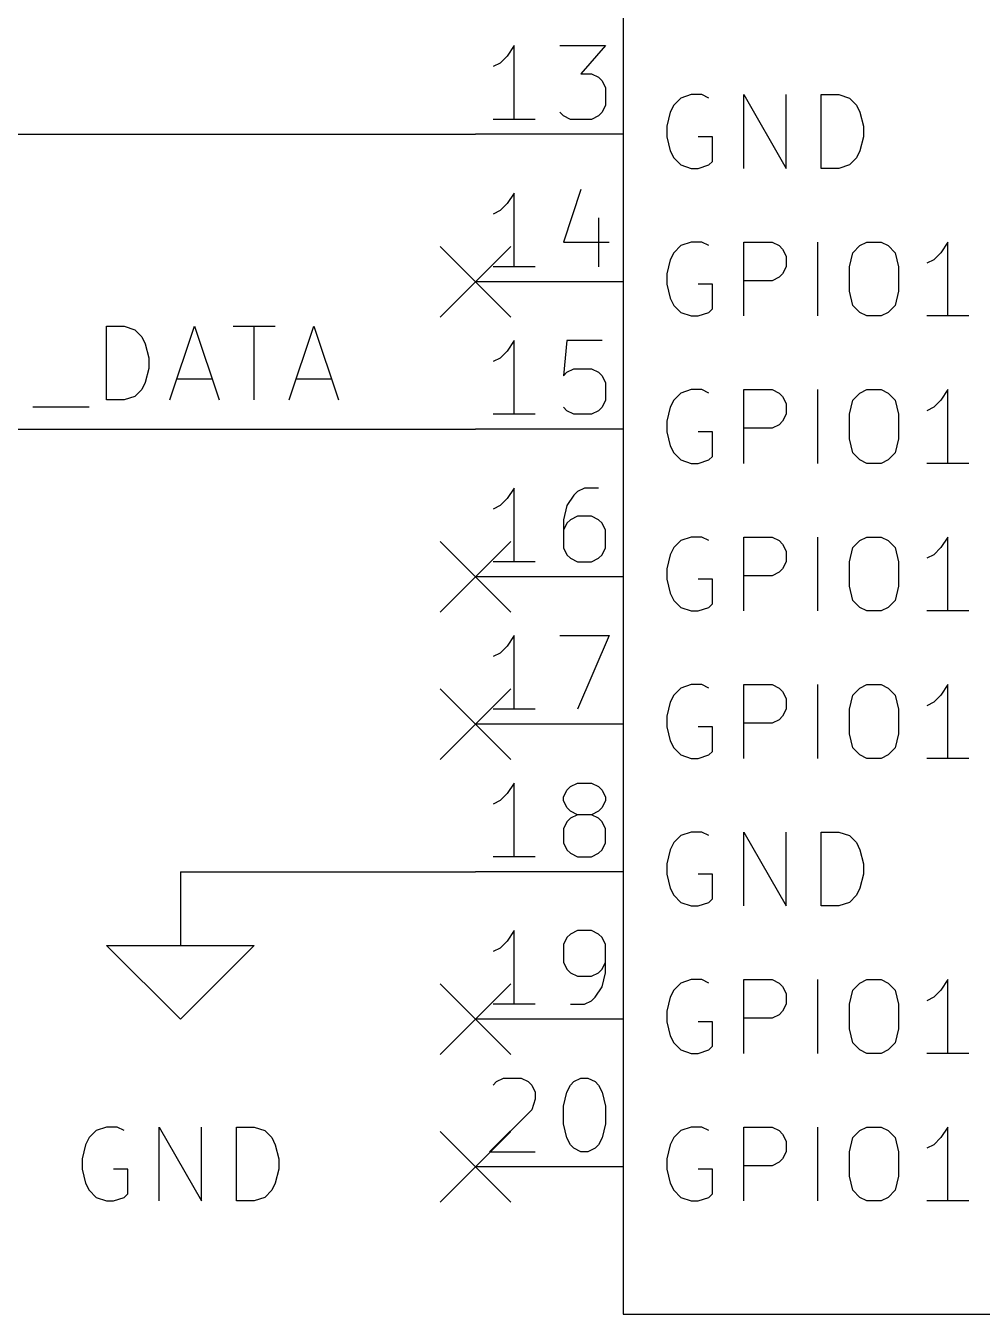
# Model space of a CAD drawing. Extents: x 0.4 to 11.3, y -7.9 to -0.4.
# Drawn here: x 4.595 to 5.243, y -3.55 to -2.676 of the extents above; entities that cross this region are included whole.
import ezdxf

# ---------------------------------------------------------------- set-up
doc = ezdxf.new("R2010")
doc.units = 0
doc.header["$MEASUREMENT"] = 0
for name, color, linetype in [('BLUE2', 5, 'CONTINUOUS'), ('CYAN2', 4, 'CONTINUOUS'), ('GRAY1', 251, 'CONTINUOUS'), ('GREEN3', 91, 'CONTINUOUS'), ('LYELLOW', 51, 'CONTINUOUS'), ('RED2', 1, 'CONTINUOUS'), ('RED3', 11, 'CONTINUOUS')]:
    doc.layers.add(name, color=color, linetype=linetype)

msp = doc.modelspace()

# ---------------------------------------------------------------- linework, layer by layer
at = {"layer": 'BLUE2', "linetype": 'CONTINUOUS'}
for p, q in [((4.876, -2.826), (4.924, -2.874)), ((4.924, -2.826), (4.876, -2.874)), ((4.876, -3.026), (4.924, -3.074)), ((4.924, -3.026), (4.876, -3.074)), ((4.876, -3.126), (4.924, -3.174)), ((4.924, -3.126), (4.876, -3.174)), ((4.876, -3.326), (4.924, -3.374)), ((4.924, -3.326), (4.876, -3.374)), ((4.876, -3.426), (4.924, -3.474)), ((4.924, -3.426), (4.876, -3.474))]:
    msp.add_line(p, q, dxfattribs=at)
at = {"layer": 'CYAN2', "linetype": 'CONTINUOUS'}
for p, q in [((5.04619, -2.72313), (5.03905, -2.72551)), ((5.04619, -2.72313), (5.03905, -2.72551)), ((5.05333, -2.72313), (5.04619, -2.72313)), ((5.05333, -2.72313), (5.04619, -2.72313)), ((5.05809, -2.72551), (5.05333, -2.72313)), ((5.05809, -2.72551), (5.05333, -2.72313)), ((5.0819, -2.77313), (5.0819, -2.72313)), ((5.0819, -2.72313), (5.11047, -2.77313)), ((5.0819, -2.77313), (5.0819, -2.72313)), ((5.0819, -2.72313), (5.11047, -2.77313)), ((5.11047, -2.77313), (5.11047, -2.72313)), ((5.11047, -2.77313), (5.11047, -2.72313)), ((5.13428, -2.77313), (5.13428, -2.72313)), ((5.13428, -2.72313), (5.14619, -2.72313)), ((5.13428, -2.77313), (5.13428, -2.72313)), ((5.13428, -2.72313), (5.14619, -2.72313)), ((5.14619, -2.72313), (5.15333, -2.72551)), ((5.14619, -2.72313), (5.15333, -2.72551)), ((5.03428, -2.73028), (5.0319, -2.73504)), ((5.03428, -2.73028), (5.0319, -2.73504)), ((5.03905, -2.72551), (5.03428, -2.73028)), ((5.03905, -2.72551), (5.03428, -2.73028)), ((5.15333, -2.72551), (5.15809, -2.73028)), ((5.15333, -2.72551), (5.15809, -2.73028)), ((5.15809, -2.73028), (5.16048, -2.73504)), ((5.15809, -2.73028), (5.16048, -2.73504)), ((5.0319, -2.73504), (5.02952, -2.74456)), ((5.0319, -2.73504), (5.02952, -2.74456)), ((5.16048, -2.73504), (5.16285, -2.74456)), ((5.16048, -2.73504), (5.16285, -2.74456)), ((5.02952, -2.74456), (5.02952, -2.7517)), ((5.02952, -2.74456), (5.02952, -2.7517)), ((5.16285, -2.74456), (5.16285, -2.7517)), ((5.16285, -2.74456), (5.16285, -2.7517)), ((5.02952, -2.7517), (5.0319, -2.76122)), ((5.02952, -2.7517), (5.0319, -2.76122)), ((5.06047, -2.7517), (5.05095, -2.7517)), ((5.06047, -2.7517), (5.05095, -2.7517)), ((5.06047, -2.76837), (5.06047, -2.7517)), ((5.06047, -2.76837), (5.06047, -2.7517)), ((5.16285, -2.7517), (5.16048, -2.76122)), ((5.16285, -2.7517), (5.16048, -2.76122)), ((5.0319, -2.76122), (5.03428, -2.76599)), ((5.0319, -2.76122), (5.03428, -2.76599)), ((5.03428, -2.76599), (5.03905, -2.77075)), ((5.03428, -2.76599), (5.03905, -2.77075)), ((5.05809, -2.77075), (5.06047, -2.76837)), ((5.05809, -2.77075), (5.06047, -2.76837)), ((5.15809, -2.76599), (5.15333, -2.77075)), ((5.15809, -2.76599), (5.15333, -2.77075)), ((5.16048, -2.76122), (5.15809, -2.76599)), ((5.16048, -2.76122), (5.15809, -2.76599)), ((5.03905, -2.77075), (5.04619, -2.77313)), ((5.03905, -2.77075), (5.04619, -2.77313)), ((5.04619, -2.77313), (5.05095, -2.77313)), ((5.04619, -2.77313), (5.05095, -2.77313)), ((5.05095, -2.77313), (5.05809, -2.77075)), ((5.05095, -2.77313), (5.05809, -2.77075)), ((5.14619, -2.77313), (5.13428, -2.77313)), ((5.14619, -2.77313), (5.13428, -2.77313)), ((5.15333, -2.77075), (5.14619, -2.77313)), ((5.15333, -2.77075), (5.14619, -2.77313)), ((5.03428, -2.83028), (5.0319, -2.83504)), ((5.03428, -2.83028), (5.0319, -2.83504)), ((5.03905, -2.82551), (5.03428, -2.83028)), ((5.03905, -2.82551), (5.03428, -2.83028)), ((5.04619, -2.82313), (5.03905, -2.82551)), ((5.04619, -2.82313), (5.03905, -2.82551)), ((5.05333, -2.82313), (5.04619, -2.82313)), ((5.05333, -2.82313), (5.04619, -2.82313)), ((5.05809, -2.82551), (5.05333, -2.82313)), ((5.05809, -2.82551), (5.05333, -2.82313)), ((5.0819, -2.87313), (5.0819, -2.82313)), ((5.0819, -2.82313), (5.10095, -2.82313)), ((5.0819, -2.87313), (5.0819, -2.82313)), ((5.0819, -2.82313), (5.10095, -2.82313)), ((5.10095, -2.82313), (5.10571, -2.82551)), ((5.10095, -2.82313), (5.10571, -2.82551)), ((5.10571, -2.82551), (5.10809, -2.82789)), ((5.10571, -2.82551), (5.10809, -2.82789)), ((5.10809, -2.82789), (5.11047, -2.83265)), ((5.10809, -2.82789), (5.11047, -2.83265)), ((5.1319, -2.87313), (5.1319, -2.82313)), ((5.1319, -2.87313), (5.1319, -2.82313)), ((5.15333, -2.8398), (5.15571, -2.83028)), ((5.15333, -2.8398), (5.15571, -2.83028)), ((5.15571, -2.83028), (5.16048, -2.82551)), ((5.15571, -2.83028), (5.16048, -2.82551)), ((5.16048, -2.82551), (5.16524, -2.82313)), ((5.16048, -2.82551), (5.16524, -2.82313)), ((5.16524, -2.82313), (5.17476, -2.82313)), ((5.16524, -2.82313), (5.17476, -2.82313)), ((5.17476, -2.82313), (5.17952, -2.82551)), ((5.17476, -2.82313), (5.17952, -2.82551)), ((5.17952, -2.82551), (5.18428, -2.83028)), ((5.17952, -2.82551), (5.18428, -2.83028)), ((5.18428, -2.83028), (5.18667, -2.8398)), ((5.18428, -2.83028), (5.18667, -2.8398)), ((5.21524, -2.83028), (5.21048, -2.83504)), ((5.21524, -2.83028), (5.21048, -2.83504)), ((5.22, -2.82313), (5.21524, -2.83028)), ((5.22, -2.82313), (5.21524, -2.83028)), ((5.22, -2.87313), (5.22, -2.82313)), ((5.22, -2.87313), (5.22, -2.82313)), ((5.0319, -2.83504), (5.02952, -2.84456)), ((5.0319, -2.83504), (5.02952, -2.84456)), ((5.11047, -2.83265), (5.11047, -2.8398)), ((5.11047, -2.83265), (5.11047, -2.8398)), ((5.21048, -2.83504), (5.20572, -2.83742)), ((5.21048, -2.83504), (5.20572, -2.83742)), ((5.02952, -2.84456), (5.02952, -2.8517)), ((5.02952, -2.84456), (5.02952, -2.8517)), ((5.10571, -2.84694), (5.10095, -2.84932)), ((5.10571, -2.84694), (5.10095, -2.84932)), ((5.10809, -2.84456), (5.10571, -2.84694)), ((5.10809, -2.84456), (5.10571, -2.84694)), ((5.11047, -2.8398), (5.10809, -2.84456)), ((5.11047, -2.8398), (5.10809, -2.84456)), ((5.15333, -2.85646), (5.15333, -2.8398)), ((5.15333, -2.85646), (5.15333, -2.8398)), ((5.18667, -2.8398), (5.18667, -2.85646)), ((5.18667, -2.8398), (5.18667, -2.85646)), ((5.02952, -2.8517), (5.0319, -2.86122)), ((5.02952, -2.8517), (5.0319, -2.86122)), ((5.06047, -2.8517), (5.05095, -2.8517)), ((5.06047, -2.8517), (5.05095, -2.8517)), ((5.06047, -2.86837), (5.06047, -2.8517)), ((5.06047, -2.86837), (5.06047, -2.8517)), ((5.10095, -2.84932), (5.0819, -2.84932)), ((5.10095, -2.84932), (5.0819, -2.84932)), ((5.15571, -2.86599), (5.15333, -2.85646)), ((5.15571, -2.86599), (5.15333, -2.85646)), ((5.18667, -2.85646), (5.18428, -2.86599)), ((5.18667, -2.85646), (5.18428, -2.86599)), ((5.0319, -2.86122), (5.03428, -2.86599)), ((5.0319, -2.86122), (5.03428, -2.86599)), ((5.03428, -2.86599), (5.03905, -2.87075)), ((5.03428, -2.86599), (5.03905, -2.87075)), ((5.03905, -2.87075), (5.04619, -2.87313)), ((5.03905, -2.87075), (5.04619, -2.87313)), ((5.04619, -2.87313), (5.05095, -2.87313)), ((5.04619, -2.87313), (5.05095, -2.87313)), ((5.05095, -2.87313), (5.05809, -2.87075)), ((5.05095, -2.87313), (5.05809, -2.87075)), ((5.05809, -2.87075), (5.06047, -2.86837)), ((5.05809, -2.87075), (5.06047, -2.86837)), ((5.16048, -2.87075), (5.15571, -2.86599)), ((5.16048, -2.87075), (5.15571, -2.86599)), ((5.16524, -2.87313), (5.16048, -2.87075)), ((5.16524, -2.87313), (5.16048, -2.87075)), ((5.17476, -2.87313), (5.16524, -2.87313)), ((5.17476, -2.87313), (5.16524, -2.87313)), ((5.17952, -2.87075), (5.17476, -2.87313)), ((5.17952, -2.87075), (5.17476, -2.87313)), ((5.18428, -2.86599), (5.17952, -2.87075)), ((5.18428, -2.86599), (5.17952, -2.87075)), ((5.23429, -2.87313), (5.20572, -2.87313)), ((5.23429, -2.87313), (5.20572, -2.87313)), ((5.03905, -2.92551), (5.03428, -2.93028)), ((5.03905, -2.92551), (5.03428, -2.93028)), ((5.04619, -2.92313), (5.03905, -2.92551)), ((5.04619, -2.92313), (5.03905, -2.92551)), ((5.05333, -2.92313), (5.04619, -2.92313)), ((5.05333, -2.92313), (5.04619, -2.92313)), ((5.05809, -2.92551), (5.05333, -2.92313)), ((5.05809, -2.92551), (5.05333, -2.92313)), ((5.0819, -2.97313), (5.0819, -2.92313)), ((5.0819, -2.92313), (5.10095, -2.92313)), ((5.0819, -2.97313), (5.0819, -2.92313)), ((5.0819, -2.92313), (5.10095, -2.92313)), ((5.10095, -2.92313), (5.10571, -2.92551)), ((5.10095, -2.92313), (5.10571, -2.92551)), ((5.10571, -2.92551), (5.10809, -2.92789)), ((5.10571, -2.92551), (5.10809, -2.92789)), ((5.1319, -2.97313), (5.1319, -2.92313)), ((5.1319, -2.97313), (5.1319, -2.92313)), ((5.15571, -2.93028), (5.16048, -2.92551)), ((5.15571, -2.93028), (5.16048, -2.92551)), ((5.16048, -2.92551), (5.16524, -2.92313)), ((5.16048, -2.92551), (5.16524, -2.92313)), ((5.16524, -2.92313), (5.17476, -2.92313)), ((5.16524, -2.92313), (5.17476, -2.92313)), ((5.17476, -2.92313), (5.17952, -2.92551)), ((5.17476, -2.92313), (5.17952, -2.92551)), ((5.17952, -2.92551), (5.18428, -2.93028)), ((5.17952, -2.92551), (5.18428, -2.93028)), ((5.22, -2.92313), (5.21524, -2.93028)), ((5.22, -2.92313), (5.21524, -2.93028)), ((5.22, -2.97313), (5.22, -2.92313)), ((5.22, -2.97313), (5.22, -2.92313)), ((5.0319, -2.93504), (5.02952, -2.94456)), ((5.0319, -2.93504), (5.02952, -2.94456)), ((5.03428, -2.93028), (5.0319, -2.93504)), ((5.03428, -2.93028), (5.0319, -2.93504)), ((5.10809, -2.92789), (5.11047, -2.93265)), ((5.10809, -2.92789), (5.11047, -2.93265)), ((5.11047, -2.93265), (5.11047, -2.9398)), ((5.11047, -2.93265), (5.11047, -2.9398)), ((5.15333, -2.9398), (5.15571, -2.93028)), ((5.15333, -2.9398), (5.15571, -2.93028)), ((5.18428, -2.93028), (5.18667, -2.9398)), ((5.18428, -2.93028), (5.18667, -2.9398)), ((5.21048, -2.93504), (5.20572, -2.93742)), ((5.21048, -2.93504), (5.20572, -2.93742)), ((5.21524, -2.93028), (5.21048, -2.93504)), ((5.21524, -2.93028), (5.21048, -2.93504)), ((5.11047, -2.9398), (5.10809, -2.94456)), ((5.11047, -2.9398), (5.10809, -2.94456)), ((5.15333, -2.95646), (5.15333, -2.9398)), ((5.15333, -2.95646), (5.15333, -2.9398)), ((5.18667, -2.9398), (5.18667, -2.95646)), ((5.18667, -2.9398), (5.18667, -2.95646)), ((5.02952, -2.94456), (5.02952, -2.9517)), ((5.02952, -2.94456), (5.02952, -2.9517)), ((5.02952, -2.9517), (5.0319, -2.96122)), ((5.02952, -2.9517), (5.0319, -2.96122)), ((5.06047, -2.9517), (5.05095, -2.9517)), ((5.06047, -2.9517), (5.05095, -2.9517)), ((5.06047, -2.96837), (5.06047, -2.9517)), ((5.06047, -2.96837), (5.06047, -2.9517)), ((5.10095, -2.94932), (5.0819, -2.94932)), ((5.10095, -2.94932), (5.0819, -2.94932)), ((5.10571, -2.94694), (5.10095, -2.94932)), ((5.10571, -2.94694), (5.10095, -2.94932)), ((5.10809, -2.94456), (5.10571, -2.94694)), ((5.10809, -2.94456), (5.10571, -2.94694)), ((5.0319, -2.96122), (5.03428, -2.96599)), ((5.0319, -2.96122), (5.03428, -2.96599)), ((5.15571, -2.96599), (5.15333, -2.95646)), ((5.15571, -2.96599), (5.15333, -2.95646)), ((5.18667, -2.95646), (5.18428, -2.96599)), ((5.18667, -2.95646), (5.18428, -2.96599)), ((5.03428, -2.96599), (5.03905, -2.97075)), ((5.03428, -2.96599), (5.03905, -2.97075)), ((5.05809, -2.97075), (5.06047, -2.96837)), ((5.05809, -2.97075), (5.06047, -2.96837)), ((5.16048, -2.97075), (5.15571, -2.96599)), ((5.16048, -2.97075), (5.15571, -2.96599)), ((5.18428, -2.96599), (5.17952, -2.97075)), ((5.18428, -2.96599), (5.17952, -2.97075)), ((5.03905, -2.97075), (5.04619, -2.97313)), ((5.03905, -2.97075), (5.04619, -2.97313)), ((5.04619, -2.97313), (5.05095, -2.97313)), ((5.04619, -2.97313), (5.05095, -2.97313)), ((5.05095, -2.97313), (5.05809, -2.97075)), ((5.05095, -2.97313), (5.05809, -2.97075)), ((5.16524, -2.97313), (5.16048, -2.97075)), ((5.16524, -2.97313), (5.16048, -2.97075)), ((5.17476, -2.97313), (5.16524, -2.97313)), ((5.17476, -2.97313), (5.16524, -2.97313)), ((5.17952, -2.97075), (5.17476, -2.97313)), ((5.17952, -2.97075), (5.17476, -2.97313)), ((5.23429, -2.97313), (5.20572, -2.97313)), ((5.23429, -2.97313), (5.20572, -2.97313)), ((5.03428, -3.03028), (5.0319, -3.03504)), ((5.03428, -3.03028), (5.0319, -3.03504)), ((5.03905, -3.02551), (5.03428, -3.03028)), ((5.03905, -3.02551), (5.03428, -3.03028)), ((5.04619, -3.02313), (5.03905, -3.02551)), ((5.04619, -3.02313), (5.03905, -3.02551)), ((5.05333, -3.02313), (5.04619, -3.02313)), ((5.05333, -3.02313), (5.04619, -3.02313)), ((5.05809, -3.02551), (5.05333, -3.02313)), ((5.05809, -3.02551), (5.05333, -3.02313)), ((5.0819, -3.07313), (5.0819, -3.02313)), ((5.0819, -3.02313), (5.10095, -3.02313)), ((5.0819, -3.07313), (5.0819, -3.02313)), ((5.0819, -3.02313), (5.10095, -3.02313)), ((5.10095, -3.02313), (5.10571, -3.02551)), ((5.10095, -3.02313), (5.10571, -3.02551)), ((5.10571, -3.02551), (5.10809, -3.02789)), ((5.10571, -3.02551), (5.10809, -3.02789)), ((5.10809, -3.02789), (5.11047, -3.03265)), ((5.10809, -3.02789), (5.11047, -3.03265)), ((5.1319, -3.07313), (5.1319, -3.02313)), ((5.1319, -3.07313), (5.1319, -3.02313)), ((5.15333, -3.0398), (5.15571, -3.03028)), ((5.15333, -3.0398), (5.15571, -3.03028)), ((5.15571, -3.03028), (5.16048, -3.02551)), ((5.15571, -3.03028), (5.16048, -3.02551)), ((5.16048, -3.02551), (5.16524, -3.02313)), ((5.16048, -3.02551), (5.16524, -3.02313)), ((5.16524, -3.02313), (5.17476, -3.02313)), ((5.16524, -3.02313), (5.17476, -3.02313)), ((5.17476, -3.02313), (5.17952, -3.02551)), ((5.17476, -3.02313), (5.17952, -3.02551)), ((5.17952, -3.02551), (5.18428, -3.03028)), ((5.17952, -3.02551), (5.18428, -3.03028)), ((5.18428, -3.03028), (5.18667, -3.0398)), ((5.18428, -3.03028), (5.18667, -3.0398)), ((5.21524, -3.03028), (5.21048, -3.03504)), ((5.21524, -3.03028), (5.21048, -3.03504)), ((5.22, -3.02313), (5.21524, -3.03028)), ((5.22, -3.02313), (5.21524, -3.03028)), ((5.22, -3.07313), (5.22, -3.02313)), ((5.22, -3.07313), (5.22, -3.02313)), ((5.0319, -3.03504), (5.02952, -3.04456)), ((5.0319, -3.03504), (5.02952, -3.04456)), ((5.11047, -3.0398), (5.10809, -3.04456)), ((5.11047, -3.0398), (5.10809, -3.04456)), ((5.11047, -3.03265), (5.11047, -3.0398)), ((5.11047, -3.03265), (5.11047, -3.0398)), ((5.15333, -3.05646), (5.15333, -3.0398)), ((5.15333, -3.05646), (5.15333, -3.0398)), ((5.18667, -3.0398), (5.18667, -3.05646)), ((5.18667, -3.0398), (5.18667, -3.05646)), ((5.21048, -3.03504), (5.20572, -3.03742)), ((5.21048, -3.03504), (5.20572, -3.03742)), ((5.02952, -3.04456), (5.02952, -3.0517)), ((5.02952, -3.04456), (5.02952, -3.0517)), ((5.10571, -3.04694), (5.10095, -3.04932)), ((5.10571, -3.04694), (5.10095, -3.04932)), ((5.10809, -3.04456), (5.10571, -3.04694)), ((5.10809, -3.04456), (5.10571, -3.04694)), ((5.02952, -3.0517), (5.0319, -3.06122)), ((5.02952, -3.0517), (5.0319, -3.06122)), ((5.06047, -3.0517), (5.05095, -3.0517)), ((5.06047, -3.0517), (5.05095, -3.0517)), ((5.06047, -3.06837), (5.06047, -3.0517)), ((5.06047, -3.06837), (5.06047, -3.0517)), ((5.10095, -3.04932), (5.0819, -3.04932)), ((5.10095, -3.04932), (5.0819, -3.04932)), ((5.15571, -3.06599), (5.15333, -3.05646)), ((5.15571, -3.06599), (5.15333, -3.05646)), ((5.18667, -3.05646), (5.18428, -3.06599)), ((5.18667, -3.05646), (5.18428, -3.06599)), ((5.0319, -3.06122), (5.03428, -3.06599)), ((5.0319, -3.06122), (5.03428, -3.06599)), ((5.03428, -3.06599), (5.03905, -3.07075)), ((5.03428, -3.06599), (5.03905, -3.07075)), ((5.16048, -3.07075), (5.15571, -3.06599)), ((5.16048, -3.07075), (5.15571, -3.06599)), ((5.18428, -3.06599), (5.17952, -3.07075)), ((5.18428, -3.06599), (5.17952, -3.07075)), ((5.03905, -3.07075), (5.04619, -3.07313)), ((5.03905, -3.07075), (5.04619, -3.07313)), ((5.04619, -3.07313), (5.05095, -3.07313)), ((5.04619, -3.07313), (5.05095, -3.07313)), ((5.05095, -3.07313), (5.05809, -3.07075)), ((5.05095, -3.07313), (5.05809, -3.07075)), ((5.05809, -3.07075), (5.06047, -3.06837)), ((5.05809, -3.07075), (5.06047, -3.06837)), ((5.16524, -3.07313), (5.16048, -3.07075)), ((5.16524, -3.07313), (5.16048, -3.07075)), ((5.17476, -3.07313), (5.16524, -3.07313)), ((5.17476, -3.07313), (5.16524, -3.07313)), ((5.17952, -3.07075), (5.17476, -3.07313)), ((5.17952, -3.07075), (5.17476, -3.07313)), ((5.23429, -3.07313), (5.20572, -3.07313)), ((5.23429, -3.07313), (5.20572, -3.07313)), ((5.03905, -3.12551), (5.03428, -3.13028)), ((5.03905, -3.12551), (5.03428, -3.13028)), ((5.04619, -3.12313), (5.03905, -3.12551)), ((5.04619, -3.12313), (5.03905, -3.12551)), ((5.05333, -3.12313), (5.04619, -3.12313)), ((5.05333, -3.12313), (5.04619, -3.12313)), ((5.05809, -3.12551), (5.05333, -3.12313)), ((5.05809, -3.12551), (5.05333, -3.12313)), ((5.0819, -3.17313), (5.0819, -3.12313)), ((5.0819, -3.12313), (5.10095, -3.12313)), ((5.0819, -3.17313), (5.0819, -3.12313)), ((5.0819, -3.12313), (5.10095, -3.12313)), ((5.10095, -3.12313), (5.10571, -3.12551)), ((5.10095, -3.12313), (5.10571, -3.12551)), ((5.10571, -3.12551), (5.10809, -3.12789)), ((5.10571, -3.12551), (5.10809, -3.12789)), ((5.1319, -3.17313), (5.1319, -3.12313)), ((5.1319, -3.17313), (5.1319, -3.12313)), ((5.15571, -3.13028), (5.16048, -3.12551)), ((5.15571, -3.13028), (5.16048, -3.12551)), ((5.16048, -3.12551), (5.16524, -3.12313)), ((5.16048, -3.12551), (5.16524, -3.12313)), ((5.16524, -3.12313), (5.17476, -3.12313)), ((5.16524, -3.12313), (5.17476, -3.12313)), ((5.17476, -3.12313), (5.17952, -3.12551)), ((5.17476, -3.12313), (5.17952, -3.12551)), ((5.17952, -3.12551), (5.18428, -3.13028)), ((5.17952, -3.12551), (5.18428, -3.13028)), ((5.22, -3.12313), (5.21524, -3.13028)), ((5.22, -3.12313), (5.21524, -3.13028)), ((5.22, -3.17313), (5.22, -3.12313)), ((5.22, -3.17313), (5.22, -3.12313)), ((5.0319, -3.13504), (5.02952, -3.14456)), ((5.0319, -3.13504), (5.02952, -3.14456)), ((5.03428, -3.13028), (5.0319, -3.13504)), ((5.03428, -3.13028), (5.0319, -3.13504)), ((5.10809, -3.12789), (5.11047, -3.13265)), ((5.10809, -3.12789), (5.11047, -3.13265)), ((5.11047, -3.13265), (5.11047, -3.1398)), ((5.11047, -3.13265), (5.11047, -3.1398)), ((5.15333, -3.1398), (5.15571, -3.13028)), ((5.15333, -3.1398), (5.15571, -3.13028)), ((5.18428, -3.13028), (5.18667, -3.1398)), ((5.18428, -3.13028), (5.18667, -3.1398)), ((5.21048, -3.13504), (5.20572, -3.13742)), ((5.21048, -3.13504), (5.20572, -3.13742)), ((5.21524, -3.13028), (5.21048, -3.13504)), ((5.21524, -3.13028), (5.21048, -3.13504)), ((5.02952, -3.14456), (5.02952, -3.1517)), ((5.02952, -3.14456), (5.02952, -3.1517)), ((5.10809, -3.14456), (5.10571, -3.14694)), ((5.10809, -3.14456), (5.10571, -3.14694)), ((5.11047, -3.1398), (5.10809, -3.14456)), ((5.11047, -3.1398), (5.10809, -3.14456)), ((5.15333, -3.15646), (5.15333, -3.1398)), ((5.15333, -3.15646), (5.15333, -3.1398)), ((5.18667, -3.1398), (5.18667, -3.15646)), ((5.18667, -3.1398), (5.18667, -3.15646)), ((5.02952, -3.1517), (5.0319, -3.16122)), ((5.02952, -3.1517), (5.0319, -3.16122)), ((5.06047, -3.1517), (5.05095, -3.1517)), ((5.06047, -3.1517), (5.05095, -3.1517)), ((5.06047, -3.16837), (5.06047, -3.1517)), ((5.06047, -3.16837), (5.06047, -3.1517)), ((5.10095, -3.14932), (5.0819, -3.14932)), ((5.10095, -3.14932), (5.0819, -3.14932)), ((5.10571, -3.14694), (5.10095, -3.14932)), ((5.10571, -3.14694), (5.10095, -3.14932)), ((5.0319, -3.16122), (5.03428, -3.16599)), ((5.0319, -3.16122), (5.03428, -3.16599)), ((5.15571, -3.16599), (5.15333, -3.15646)), ((5.15571, -3.16599), (5.15333, -3.15646)), ((5.18667, -3.15646), (5.18428, -3.16599)), ((5.18667, -3.15646), (5.18428, -3.16599)), ((5.03428, -3.16599), (5.03905, -3.17075)), ((5.03428, -3.16599), (5.03905, -3.17075)), ((5.03905, -3.17075), (5.04619, -3.17313)), ((5.03905, -3.17075), (5.04619, -3.17313)), ((5.05095, -3.17313), (5.05809, -3.17075)), ((5.05095, -3.17313), (5.05809, -3.17075)), ((5.05809, -3.17075), (5.06047, -3.16837)), ((5.05809, -3.17075), (5.06047, -3.16837)), ((5.16048, -3.17075), (5.15571, -3.16599)), ((5.16048, -3.17075), (5.15571, -3.16599)), ((5.16524, -3.17313), (5.16048, -3.17075)), ((5.16524, -3.17313), (5.16048, -3.17075)), ((5.17952, -3.17075), (5.17476, -3.17313)), ((5.17952, -3.17075), (5.17476, -3.17313)), ((5.18428, -3.16599), (5.17952, -3.17075)), ((5.18428, -3.16599), (5.17952, -3.17075)), ((5.04619, -3.17313), (5.05095, -3.17313)), ((5.04619, -3.17313), (5.05095, -3.17313)), ((5.17476, -3.17313), (5.16524, -3.17313)), ((5.17476, -3.17313), (5.16524, -3.17313)), ((5.23429, -3.17313), (5.20572, -3.17313)), ((5.23429, -3.17313), (5.20572, -3.17313)), ((5.04619, -3.22313), (5.03905, -3.22551)), ((5.04619, -3.22313), (5.03905, -3.22551)), ((5.05333, -3.22313), (5.04619, -3.22313)), ((5.05333, -3.22313), (5.04619, -3.22313)), ((5.05809, -3.22551), (5.05333, -3.22313)), ((5.05809, -3.22551), (5.05333, -3.22313)), ((5.0819, -3.27313), (5.0819, -3.22313)), ((5.0819, -3.22313), (5.11047, -3.27313)), ((5.0819, -3.27313), (5.0819, -3.22313)), ((5.0819, -3.22313), (5.11047, -3.27313)), ((5.11047, -3.27313), (5.11047, -3.22313)), ((5.11047, -3.27313), (5.11047, -3.22313)), ((5.13428, -3.27313), (5.13428, -3.22313)), ((5.13428, -3.22313), (5.14619, -3.22313)), ((5.13428, -3.27313), (5.13428, -3.22313)), ((5.13428, -3.22313), (5.14619, -3.22313)), ((5.14619, -3.22313), (5.15333, -3.22551)), ((5.14619, -3.22313), (5.15333, -3.22551)), ((5.03428, -3.23028), (5.0319, -3.23504)), ((5.03428, -3.23028), (5.0319, -3.23504)), ((5.03905, -3.22551), (5.03428, -3.23028)), ((5.03905, -3.22551), (5.03428, -3.23028)), ((5.15333, -3.22551), (5.15809, -3.23028)), ((5.15333, -3.22551), (5.15809, -3.23028)), ((5.15809, -3.23028), (5.16048, -3.23504)), ((5.15809, -3.23028), (5.16048, -3.23504)), ((5.0319, -3.23504), (5.02952, -3.24456)), ((5.0319, -3.23504), (5.02952, -3.24456)), ((5.16048, -3.23504), (5.16285, -3.24456)), ((5.16048, -3.23504), (5.16285, -3.24456)), ((5.02952, -3.24456), (5.02952, -3.2517)), ((5.02952, -3.24456), (5.02952, -3.2517)), ((5.16285, -3.24456), (5.16285, -3.2517)), ((5.16285, -3.24456), (5.16285, -3.2517)), ((5.02952, -3.2517), (5.0319, -3.26122)), ((5.02952, -3.2517), (5.0319, -3.26122)), ((5.06047, -3.2517), (5.05095, -3.2517)), ((5.06047, -3.2517), (5.05095, -3.2517)), ((5.06047, -3.26837), (5.06047, -3.2517)), ((5.06047, -3.26837), (5.06047, -3.2517)), ((5.16285, -3.2517), (5.16048, -3.26122)), ((5.16285, -3.2517), (5.16048, -3.26122)), ((5.0319, -3.26122), (5.03428, -3.26599)), ((5.0319, -3.26122), (5.03428, -3.26599)), ((5.03428, -3.26599), (5.03905, -3.27075)), ((5.03428, -3.26599), (5.03905, -3.27075)), ((5.15809, -3.26599), (5.15333, -3.27075)), ((5.15809, -3.26599), (5.15333, -3.27075)), ((5.16048, -3.26122), (5.15809, -3.26599)), ((5.16048, -3.26122), (5.15809, -3.26599)), ((5.03905, -3.27075), (5.04619, -3.27313)), ((5.03905, -3.27075), (5.04619, -3.27313)), ((5.04619, -3.27313), (5.05095, -3.27313)), ((5.04619, -3.27313), (5.05095, -3.27313)), ((5.05095, -3.27313), (5.05809, -3.27075)), ((5.05095, -3.27313), (5.05809, -3.27075)), ((5.05809, -3.27075), (5.06047, -3.26837)), ((5.05809, -3.27075), (5.06047, -3.26837)), ((5.14619, -3.27313), (5.13428, -3.27313)), ((5.14619, -3.27313), (5.13428, -3.27313)), ((5.15333, -3.27075), (5.14619, -3.27313)), ((5.15333, -3.27075), (5.14619, -3.27313)), ((5.03905, -3.32551), (5.03428, -3.33028)), ((5.03905, -3.32551), (5.03428, -3.33028)), ((5.04619, -3.32313), (5.03905, -3.32551)), ((5.04619, -3.32313), (5.03905, -3.32551)), ((5.05333, -3.32313), (5.04619, -3.32313)), ((5.05333, -3.32313), (5.04619, -3.32313)), ((5.05809, -3.32551), (5.05333, -3.32313)), ((5.05809, -3.32551), (5.05333, -3.32313)), ((5.0819, -3.37313), (5.0819, -3.32313)), ((5.0819, -3.32313), (5.10095, -3.32313)), ((5.0819, -3.37313), (5.0819, -3.32313)), ((5.0819, -3.32313), (5.10095, -3.32313)), ((5.10095, -3.32313), (5.10571, -3.32551)), ((5.10095, -3.32313), (5.10571, -3.32551)), ((5.10571, -3.32551), (5.10809, -3.32789)), ((5.10571, -3.32551), (5.10809, -3.32789)), ((5.10809, -3.32789), (5.11047, -3.33265)), ((5.10809, -3.32789), (5.11047, -3.33265)), ((5.1319, -3.37313), (5.1319, -3.32313)), ((5.1319, -3.37313), (5.1319, -3.32313)), ((5.15571, -3.33028), (5.16048, -3.32551)), ((5.15571, -3.33028), (5.16048, -3.32551)), ((5.16048, -3.32551), (5.16524, -3.32313)), ((5.16048, -3.32551), (5.16524, -3.32313)), ((5.16524, -3.32313), (5.17476, -3.32313)), ((5.16524, -3.32313), (5.17476, -3.32313)), ((5.17476, -3.32313), (5.17952, -3.32551)), ((5.17476, -3.32313), (5.17952, -3.32551)), ((5.17952, -3.32551), (5.18428, -3.33028)), ((5.17952, -3.32551), (5.18428, -3.33028)), ((5.22, -3.32313), (5.21524, -3.33028)), ((5.22, -3.32313), (5.21524, -3.33028)), ((5.22, -3.37313), (5.22, -3.32313)), ((5.22, -3.37313), (5.22, -3.32313)), ((5.0319, -3.33504), (5.02952, -3.34456)), ((5.0319, -3.33504), (5.02952, -3.34456)), ((5.03428, -3.33028), (5.0319, -3.33504)), ((5.03428, -3.33028), (5.0319, -3.33504)), ((5.11047, -3.33265), (5.11047, -3.3398)), ((5.11047, -3.33265), (5.11047, -3.3398)), ((5.15333, -3.3398), (5.15571, -3.33028)), ((5.15333, -3.3398), (5.15571, -3.33028)), ((5.18428, -3.33028), (5.18667, -3.3398)), ((5.18428, -3.33028), (5.18667, -3.3398)), ((5.21048, -3.33504), (5.20572, -3.33742)), ((5.21048, -3.33504), (5.20572, -3.33742)), ((5.21524, -3.33028), (5.21048, -3.33504)), ((5.21524, -3.33028), (5.21048, -3.33504)), ((5.02952, -3.34456), (5.02952, -3.3517)), ((5.02952, -3.34456), (5.02952, -3.3517)), ((5.10809, -3.34456), (5.10571, -3.34694)), ((5.10809, -3.34456), (5.10571, -3.34694)), ((5.11047, -3.3398), (5.10809, -3.34456)), ((5.11047, -3.3398), (5.10809, -3.34456)), ((5.15333, -3.35646), (5.15333, -3.3398)), ((5.15333, -3.35646), (5.15333, -3.3398)), ((5.18667, -3.3398), (5.18667, -3.35646)), ((5.18667, -3.3398), (5.18667, -3.35646)), ((5.02952, -3.3517), (5.0319, -3.36122)), ((5.02952, -3.3517), (5.0319, -3.36122)), ((5.06047, -3.3517), (5.05095, -3.3517)), ((5.06047, -3.3517), (5.05095, -3.3517)), ((5.06047, -3.36837), (5.06047, -3.3517)), ((5.06047, -3.36837), (5.06047, -3.3517)), ((5.10095, -3.34932), (5.0819, -3.34932)), ((5.10095, -3.34932), (5.0819, -3.34932)), ((5.10571, -3.34694), (5.10095, -3.34932)), ((5.10571, -3.34694), (5.10095, -3.34932)), ((5.0319, -3.36122), (5.03428, -3.36599)), ((5.0319, -3.36122), (5.03428, -3.36599)), ((5.15571, -3.36599), (5.15333, -3.35646)), ((5.15571, -3.36599), (5.15333, -3.35646)), ((5.18667, -3.35646), (5.18428, -3.36599)), ((5.18667, -3.35646), (5.18428, -3.36599)), ((5.03428, -3.36599), (5.03905, -3.37075)), ((5.03428, -3.36599), (5.03905, -3.37075)), ((5.03905, -3.37075), (5.04619, -3.37313)), ((5.03905, -3.37075), (5.04619, -3.37313)), ((5.05095, -3.37313), (5.05809, -3.37075)), ((5.05095, -3.37313), (5.05809, -3.37075)), ((5.05809, -3.37075), (5.06047, -3.36837)), ((5.05809, -3.37075), (5.06047, -3.36837)), ((5.16048, -3.37075), (5.15571, -3.36599)), ((5.16048, -3.37075), (5.15571, -3.36599)), ((5.16524, -3.37313), (5.16048, -3.37075)), ((5.16524, -3.37313), (5.16048, -3.37075)), ((5.17952, -3.37075), (5.17476, -3.37313)), ((5.17952, -3.37075), (5.17476, -3.37313)), ((5.18428, -3.36599), (5.17952, -3.37075)), ((5.18428, -3.36599), (5.17952, -3.37075)), ((5.04619, -3.37313), (5.05095, -3.37313)), ((5.04619, -3.37313), (5.05095, -3.37313)), ((5.17476, -3.37313), (5.16524, -3.37313)), ((5.17476, -3.37313), (5.16524, -3.37313)), ((5.23429, -3.37313), (5.20572, -3.37313)), ((5.23429, -3.37313), (5.20572, -3.37313)), ((4.65, -3.42313), (4.64286, -3.42551)), ((4.65714, -3.42313), (4.65, -3.42313)), ((4.66191, -3.42551), (4.65714, -3.42313)), ((4.68571, -3.47313), (4.68571, -3.42313)), ((4.68571, -3.42313), (4.71428, -3.47313)), ((4.71428, -3.47313), (4.71428, -3.42313)), ((4.73809, -3.47313), (4.73809, -3.42313)), ((4.73809, -3.42313), (4.75, -3.42313)), ((4.75, -3.42313), (4.75714, -3.42551)), ((5.04619, -3.42313), (5.03905, -3.42551)), ((5.04619, -3.42313), (5.03905, -3.42551)), ((5.05333, -3.42313), (5.04619, -3.42313)), ((5.05333, -3.42313), (5.04619, -3.42313)), ((5.05809, -3.42551), (5.05333, -3.42313)), ((5.05809, -3.42551), (5.05333, -3.42313)), ((5.0819, -3.47313), (5.0819, -3.42313)), ((5.0819, -3.42313), (5.10095, -3.42313)), ((5.0819, -3.47313), (5.0819, -3.42313)), ((5.0819, -3.42313), (5.10095, -3.42313)), ((5.10095, -3.42313), (5.10571, -3.42551)), ((5.10095, -3.42313), (5.10571, -3.42551)), ((5.1319, -3.47313), (5.1319, -3.42313)), ((5.1319, -3.47313), (5.1319, -3.42313)), ((5.16048, -3.42551), (5.16524, -3.42313)), ((5.16048, -3.42551), (5.16524, -3.42313)), ((5.16524, -3.42313), (5.17476, -3.42313)), ((5.16524, -3.42313), (5.17476, -3.42313)), ((5.17476, -3.42313), (5.17952, -3.42551)), ((5.17476, -3.42313), (5.17952, -3.42551)), ((5.22, -3.42313), (5.21524, -3.43028)), ((5.22, -3.42313), (5.21524, -3.43028)), ((5.22, -3.47313), (5.22, -3.42313)), ((5.22, -3.47313), (5.22, -3.42313)), ((4.63809, -3.43028), (4.63571, -3.43504)), ((4.64286, -3.42551), (4.63809, -3.43028)), ((4.75714, -3.42551), (4.76191, -3.43028)), ((4.76191, -3.43028), (4.76429, -3.43504)), ((5.03428, -3.43028), (5.0319, -3.43504)), ((5.03428, -3.43028), (5.0319, -3.43504)), ((5.03905, -3.42551), (5.03428, -3.43028)), ((5.03905, -3.42551), (5.03428, -3.43028)), ((5.10571, -3.42551), (5.10809, -3.42789)), ((5.10571, -3.42551), (5.10809, -3.42789)), ((5.10809, -3.42789), (5.11047, -3.43265)), ((5.10809, -3.42789), (5.11047, -3.43265)), ((5.11047, -3.43265), (5.11047, -3.4398)), ((5.11047, -3.43265), (5.11047, -3.4398)), ((5.15333, -3.4398), (5.15571, -3.43028)), ((5.15333, -3.4398), (5.15571, -3.43028)), ((5.15571, -3.43028), (5.16048, -3.42551)), ((5.15571, -3.43028), (5.16048, -3.42551)), ((5.17952, -3.42551), (5.18428, -3.43028)), ((5.17952, -3.42551), (5.18428, -3.43028)), ((5.18428, -3.43028), (5.18667, -3.4398)), ((5.18428, -3.43028), (5.18667, -3.4398)), ((5.21524, -3.43028), (5.21048, -3.43504)), ((5.21524, -3.43028), (5.21048, -3.43504)), ((4.63571, -3.43504), (4.63333, -3.44456)), ((4.76429, -3.43504), (4.76667, -3.44456)), ((5.0319, -3.43504), (5.02952, -3.44456)), ((5.0319, -3.43504), (5.02952, -3.44456)), ((5.11047, -3.4398), (5.10809, -3.44456)), ((5.11047, -3.4398), (5.10809, -3.44456)), ((5.15333, -3.45646), (5.15333, -3.4398)), ((5.15333, -3.45646), (5.15333, -3.4398)), ((5.18667, -3.4398), (5.18667, -3.45646)), ((5.18667, -3.4398), (5.18667, -3.45646)), ((5.21048, -3.43504), (5.20572, -3.43742)), ((5.21048, -3.43504), (5.20572, -3.43742)), ((4.63333, -3.44456), (4.63333, -3.4517)), ((4.76667, -3.44456), (4.76667, -3.4517)), ((5.02952, -3.44456), (5.02952, -3.4517)), ((5.02952, -3.44456), (5.02952, -3.4517)), ((5.10095, -3.44932), (5.0819, -3.44932)), ((5.10095, -3.44932), (5.0819, -3.44932)), ((5.10571, -3.44694), (5.10095, -3.44932)), ((5.10571, -3.44694), (5.10095, -3.44932)), ((5.10809, -3.44456), (5.10571, -3.44694)), ((5.10809, -3.44456), (5.10571, -3.44694)), ((4.63333, -3.4517), (4.63571, -3.46122)), ((4.66428, -3.4517), (4.65476, -3.4517)), ((4.66428, -3.46837), (4.66428, -3.4517)), ((4.76667, -3.4517), (4.76429, -3.46122)), ((5.02952, -3.4517), (5.0319, -3.46122)), ((5.02952, -3.4517), (5.0319, -3.46122)), ((5.06047, -3.4517), (5.05095, -3.4517)), ((5.06047, -3.4517), (5.05095, -3.4517)), ((5.06047, -3.46837), (5.06047, -3.4517)), ((5.06047, -3.46837), (5.06047, -3.4517)), ((5.15571, -3.46599), (5.15333, -3.45646)), ((5.15571, -3.46599), (5.15333, -3.45646)), ((5.18667, -3.45646), (5.18428, -3.46599)), ((5.18667, -3.45646), (5.18428, -3.46599)), ((4.63571, -3.46122), (4.63809, -3.46599)), ((4.63809, -3.46599), (4.64286, -3.47075)), ((4.76191, -3.46599), (4.75714, -3.47075)), ((4.76429, -3.46122), (4.76191, -3.46599)), ((5.0319, -3.46122), (5.03428, -3.46599)), ((5.0319, -3.46122), (5.03428, -3.46599)), ((5.03428, -3.46599), (5.03905, -3.47075)), ((5.03428, -3.46599), (5.03905, -3.47075)), ((5.16048, -3.47075), (5.15571, -3.46599)), ((5.16048, -3.47075), (5.15571, -3.46599)), ((5.18428, -3.46599), (5.17952, -3.47075)), ((5.18428, -3.46599), (5.17952, -3.47075)), ((4.64286, -3.47075), (4.65, -3.47313)), ((4.65, -3.47313), (4.65476, -3.47313)), ((4.65476, -3.47313), (4.66191, -3.47075)), ((4.66191, -3.47075), (4.66428, -3.46837)), ((4.75, -3.47313), (4.73809, -3.47313)), ((4.75714, -3.47075), (4.75, -3.47313)), ((5.03905, -3.47075), (5.04619, -3.47313)), ((5.03905, -3.47075), (5.04619, -3.47313)), ((5.04619, -3.47313), (5.05095, -3.47313)), ((5.04619, -3.47313), (5.05095, -3.47313)), ((5.05095, -3.47313), (5.05809, -3.47075)), ((5.05095, -3.47313), (5.05809, -3.47075)), ((5.05809, -3.47075), (5.06047, -3.46837)), ((5.05809, -3.47075), (5.06047, -3.46837)), ((5.16524, -3.47313), (5.16048, -3.47075)), ((5.16524, -3.47313), (5.16048, -3.47075)), ((5.17476, -3.47313), (5.16524, -3.47313)), ((5.17476, -3.47313), (5.16524, -3.47313)), ((5.17952, -3.47075), (5.17476, -3.47313)), ((5.17952, -3.47075), (5.17476, -3.47313)), ((5.23429, -3.47313), (5.20572, -3.47313)), ((5.23429, -3.47313), (5.20572, -3.47313))]:
    msp.add_line(p, q, dxfattribs=at)
at = {"layer": 'GRAY1', "linetype": 'CONTINUOUS'}
for p, q in [((4.65, -2.93013), (4.65, -2.88013)), ((4.65, -2.88013), (4.6619, -2.88013)), ((4.6619, -2.88013), (4.66904, -2.88251)), ((4.66904, -2.88251), (4.67381, -2.88727)), ((4.69285, -2.93013), (4.70952, -2.88013)), ((4.70952, -2.88013), (4.72619, -2.93013)), ((4.73571, -2.88013), (4.76428, -2.88013)), ((4.75, -2.93013), (4.75, -2.88013)), ((4.77381, -2.93013), (4.79047, -2.88013)), ((4.79047, -2.88013), (4.80714, -2.93013)), ((4.67381, -2.88727), (4.67619, -2.89203)), ((4.67619, -2.89203), (4.67857, -2.90156)), ((4.67857, -2.9087), (4.67619, -2.91822)), ((4.67857, -2.90156), (4.67857, -2.9087)), ((4.69762, -2.91584), (4.72143, -2.91584)), ((4.77857, -2.91584), (4.80238, -2.91584)), ((4.67381, -2.92298), (4.66904, -2.92775)), ((4.67619, -2.91822), (4.67381, -2.92298)), ((4.6, -2.93489), (4.63809, -2.93489)), ((4.6619, -2.93013), (4.65, -2.93013)), ((4.66904, -2.92775), (4.6619, -2.93013))]:
    msp.add_line(p, q, dxfattribs=at)
at = {"layer": 'GREEN3', "linetype": 'CONTINUOUS'}
for p, q in [((4.3, -2.75), (4.9, -2.75)), ((4.45, -2.95), (4.9, -2.95)), ((4.7, -3.25), (4.9, -3.25))]:
    msp.add_line(p, q, dxfattribs=at)
at = {"layer": 'LYELLOW', "linetype": 'CONTINUOUS'}
for p, q in [((5, -1.45), (5, -3.55)), ((5, -3.55), (6.2, -3.55))]:
    msp.add_line(p, q, dxfattribs=at)
at = {"layer": 'RED2', "linetype": 'CONTINUOUS'}
for p, q in [((5, -1.45), (5, -3.55)), ((5, -2.75), (4.9, -2.75)), ((5, -2.75), (4.9, -2.75)), ((5, -2.85), (4.9, -2.85)), ((5, -2.85), (4.9, -2.85)), ((5, -2.95), (4.9, -2.95)), ((5, -2.95), (4.9, -2.95)), ((5, -3.05), (4.9, -3.05)), ((5, -3.05), (4.9, -3.05)), ((5, -3.15), (4.9, -3.15)), ((5, -3.15), (4.9, -3.15)), ((4.7, -3.25), (4.7, -3.3)), ((5, -3.25), (4.9, -3.25)), ((5, -3.25), (4.9, -3.25)), ((4.7, -3.35), (4.65, -3.3)), ((4.65, -3.3), (4.7, -3.3)), ((4.7, -3.3), (4.75, -3.3)), ((4.75, -3.3), (4.7, -3.35)), ((5, -3.35), (4.9, -3.35)), ((5, -3.35), (4.9, -3.35)), ((5, -3.45), (4.9, -3.45)), ((5, -3.45), (4.9, -3.45)), ((5, -3.55), (6.2, -3.55))]:
    msp.add_line(p, q, dxfattribs=at)
at = {"layer": 'RED3', "linetype": 'CONTINUOUS'}
for p, q in [((4.92619, -2.68988), (4.92143, -2.69702)), ((4.92619, -2.68988), (4.92143, -2.69702)), ((4.92619, -2.73988), (4.92619, -2.68988)), ((4.92619, -2.73988), (4.92619, -2.68988)), ((4.95714, -2.68988), (4.98809, -2.68988)), ((4.95714, -2.68988), (4.98809, -2.68988)), ((4.98809, -2.68988), (4.97143, -2.70893)), ((4.98809, -2.68988), (4.97143, -2.70893)), ((4.92143, -2.69702), (4.91667, -2.70178)), ((4.92143, -2.69702), (4.91667, -2.70178)), ((4.91667, -2.70178), (4.91191, -2.70417)), ((4.91667, -2.70178), (4.91191, -2.70417)), ((4.97143, -2.70893), (4.97857, -2.70893)), ((4.97143, -2.70893), (4.97857, -2.70893)), ((4.97857, -2.70893), (4.98333, -2.71131)), ((4.97857, -2.70893), (4.98333, -2.71131)), ((4.98333, -2.71131), (4.98571, -2.71369)), ((4.98333, -2.71131), (4.98571, -2.71369)), ((4.98571, -2.71369), (4.98809, -2.71845)), ((4.98571, -2.71369), (4.98809, -2.71845)), ((4.98809, -2.71845), (4.98809, -2.73035)), ((4.98809, -2.71845), (4.98809, -2.73035)), ((4.98809, -2.73035), (4.98571, -2.73512)), ((4.98809, -2.73035), (4.98571, -2.73512)), ((4.94048, -2.73988), (4.91191, -2.73988)), ((4.94048, -2.73988), (4.91191, -2.73988)), ((4.95952, -2.7375), (4.95714, -2.73512)), ((4.95952, -2.7375), (4.95714, -2.73512)), ((4.96428, -2.73988), (4.95952, -2.7375)), ((4.96428, -2.73988), (4.95952, -2.7375)), ((4.97857, -2.73988), (4.96428, -2.73988)), ((4.97857, -2.73988), (4.96428, -2.73988)), ((4.98333, -2.7375), (4.97857, -2.73988)), ((4.98333, -2.7375), (4.97857, -2.73988)), ((4.98571, -2.73512), (4.98333, -2.7375)), ((4.98571, -2.73512), (4.98333, -2.7375)), ((4.92619, -2.78988), (4.92143, -2.79702)), ((4.92619, -2.78988), (4.92143, -2.79702)), ((4.92619, -2.83988), (4.92619, -2.78988)), ((4.92619, -2.83988), (4.92619, -2.78988)), ((4.97143, -2.7875), (4.95952, -2.82321)), ((4.97143, -2.7875), (4.95952, -2.82321)), ((4.91667, -2.80178), (4.91191, -2.80417)), ((4.91667, -2.80178), (4.91191, -2.80417)), ((4.92143, -2.79702), (4.91667, -2.80178)), ((4.92143, -2.79702), (4.91667, -2.80178)), ((4.98333, -2.80655), (4.98333, -2.83988)), ((4.98333, -2.80655), (4.98333, -2.83988)), ((4.95952, -2.82321), (4.99047, -2.82321)), ((4.95952, -2.82321), (4.99047, -2.82321)), ((4.94048, -2.83988), (4.91191, -2.83988)), ((4.94048, -2.83988), (4.91191, -2.83988)), ((4.92619, -2.88988), (4.92143, -2.89702)), ((4.92619, -2.88988), (4.92143, -2.89702)), ((4.92619, -2.93988), (4.92619, -2.88988)), ((4.92619, -2.93988), (4.92619, -2.88988)), ((4.9619, -2.88988), (4.95952, -2.91369)), ((4.9619, -2.88988), (4.95952, -2.91369)), ((4.98571, -2.88988), (4.9619, -2.88988)), ((4.98571, -2.88988), (4.9619, -2.88988)), ((4.92143, -2.89702), (4.91667, -2.90178)), ((4.92143, -2.89702), (4.91667, -2.90178)), ((4.91667, -2.90178), (4.91191, -2.90417)), ((4.91667, -2.90178), (4.91191, -2.90417)), ((4.9619, -2.91131), (4.96667, -2.90893)), ((4.9619, -2.91131), (4.96667, -2.90893)), ((4.96667, -2.90893), (4.97857, -2.90893)), ((4.96667, -2.90893), (4.97857, -2.90893)), ((4.97857, -2.90893), (4.98333, -2.91131)), ((4.97857, -2.90893), (4.98333, -2.91131)), ((4.95952, -2.91369), (4.9619, -2.91131)), ((4.95952, -2.91369), (4.9619, -2.91131)), ((4.98333, -2.91131), (4.98571, -2.91369)), ((4.98333, -2.91131), (4.98571, -2.91369)), ((4.98571, -2.91369), (4.98809, -2.91845)), ((4.98571, -2.91369), (4.98809, -2.91845)), ((4.98809, -2.91845), (4.98809, -2.93035)), ((4.98809, -2.91845), (4.98809, -2.93035)), ((4.9619, -2.9375), (4.95952, -2.93512)), ((4.9619, -2.9375), (4.95952, -2.93512)), ((4.98571, -2.93512), (4.98333, -2.9375)), ((4.98571, -2.93512), (4.98333, -2.9375)), ((4.98809, -2.93035), (4.98571, -2.93512)), ((4.98809, -2.93035), (4.98571, -2.93512)), ((4.94048, -2.93988), (4.91191, -2.93988)), ((4.94048, -2.93988), (4.91191, -2.93988)), ((4.96667, -2.93988), (4.9619, -2.9375)), ((4.96667, -2.93988), (4.9619, -2.9375)), ((4.97857, -2.93988), (4.96667, -2.93988)), ((4.97857, -2.93988), (4.96667, -2.93988)), ((4.98333, -2.9375), (4.97857, -2.93988)), ((4.98333, -2.9375), (4.97857, -2.93988)), ((4.92619, -2.98988), (4.92143, -2.99702)), ((4.92619, -2.98988), (4.92143, -2.99702)), ((4.92619, -3.03988), (4.92619, -2.98988)), ((4.92619, -3.03988), (4.92619, -2.98988)), ((4.96667, -2.99464), (4.9619, -3.00178)), ((4.96667, -2.99464), (4.9619, -3.00178)), ((4.96905, -2.99226), (4.96667, -2.99464)), ((4.96905, -2.99226), (4.96667, -2.99464)), ((4.97381, -2.98988), (4.96905, -2.99226)), ((4.97381, -2.98988), (4.96905, -2.99226)), ((4.98333, -2.98988), (4.97381, -2.98988)), ((4.98333, -2.98988), (4.97381, -2.98988)), ((4.91667, -3.00178), (4.91191, -3.00417)), ((4.91667, -3.00178), (4.91191, -3.00417)), ((4.92143, -2.99702), (4.91667, -3.00178)), ((4.92143, -2.99702), (4.91667, -3.00178)), ((4.9619, -3.00178), (4.95952, -3.01131)), ((4.9619, -3.00178), (4.95952, -3.01131)), ((4.95952, -3.01131), (4.95952, -3.03035)), ((4.95952, -3.01131), (4.95952, -3.03035)), ((4.9619, -3.01369), (4.95952, -3.01845)), ((4.9619, -3.01369), (4.95952, -3.01845)), ((4.96428, -3.01131), (4.9619, -3.01369)), ((4.96428, -3.01131), (4.9619, -3.01369)), ((4.96905, -3.00893), (4.96428, -3.01131)), ((4.96905, -3.00893), (4.96428, -3.01131)), ((4.97857, -3.00893), (4.96905, -3.00893)), ((4.97857, -3.00893), (4.96905, -3.00893)), ((4.98333, -3.01131), (4.97857, -3.00893)), ((4.98333, -3.01131), (4.97857, -3.00893)), ((4.98571, -3.01369), (4.98333, -3.01131)), ((4.98571, -3.01369), (4.98333, -3.01131)), ((4.98809, -3.01845), (4.98571, -3.01369)), ((4.98809, -3.01845), (4.98571, -3.01369)), ((4.98809, -3.03035), (4.98809, -3.01845)), ((4.98809, -3.03035), (4.98809, -3.01845)), ((4.95952, -3.03035), (4.9619, -3.03512)), ((4.95952, -3.03035), (4.9619, -3.03512)), ((4.98571, -3.03512), (4.98809, -3.03035)), ((4.98571, -3.03512), (4.98809, -3.03035)), ((4.94048, -3.03988), (4.91191, -3.03988)), ((4.94048, -3.03988), (4.91191, -3.03988)), ((4.9619, -3.03512), (4.96428, -3.0375)), ((4.9619, -3.03512), (4.96428, -3.0375)), ((4.96428, -3.0375), (4.96905, -3.03988)), ((4.96428, -3.0375), (4.96905, -3.03988)), ((4.96905, -3.03988), (4.97857, -3.03988)), ((4.96905, -3.03988), (4.97857, -3.03988)), ((4.97857, -3.03988), (4.98333, -3.0375)), ((4.97857, -3.03988), (4.98333, -3.0375)), ((4.98333, -3.0375), (4.98571, -3.03512)), ((4.98333, -3.0375), (4.98571, -3.03512)), ((4.92619, -3.08988), (4.92143, -3.09702)), ((4.92619, -3.08988), (4.92143, -3.09702)), ((4.92619, -3.13988), (4.92619, -3.08988)), ((4.92619, -3.13988), (4.92619, -3.08988)), ((4.95714, -3.08988), (4.99047, -3.08988)), ((4.95714, -3.08988), (4.99047, -3.08988)), ((4.99047, -3.08988), (4.96905, -3.13988)), ((4.99047, -3.08988), (4.96905, -3.13988)), ((4.92143, -3.09702), (4.91667, -3.10178)), ((4.92143, -3.09702), (4.91667, -3.10178)), ((4.91667, -3.10178), (4.91191, -3.10417)), ((4.91667, -3.10178), (4.91191, -3.10417)), ((4.94048, -3.13988), (4.91191, -3.13988)), ((4.94048, -3.13988), (4.91191, -3.13988)), ((4.92143, -3.19702), (4.91667, -3.20178)), ((4.92143, -3.19702), (4.91667, -3.20178)), ((4.92619, -3.18988), (4.92143, -3.19702)), ((4.92619, -3.18988), (4.92143, -3.19702)), ((4.92619, -3.23988), (4.92619, -3.18988)), ((4.92619, -3.23988), (4.92619, -3.18988)), ((4.95952, -3.1994), (4.9619, -3.19464)), ((4.95952, -3.1994), (4.9619, -3.19464)), ((4.9619, -3.19464), (4.96428, -3.19226)), ((4.9619, -3.19464), (4.96428, -3.19226)), ((4.96428, -3.19226), (4.96905, -3.18988)), ((4.96428, -3.19226), (4.96905, -3.18988)), ((4.96905, -3.18988), (4.97857, -3.18988)), ((4.96905, -3.18988), (4.97857, -3.18988)), ((4.97857, -3.18988), (4.98333, -3.19226)), ((4.97857, -3.18988), (4.98333, -3.19226)), ((4.98333, -3.19226), (4.98571, -3.19464)), ((4.98333, -3.19226), (4.98571, -3.19464)), ((4.98571, -3.19464), (4.98809, -3.1994)), ((4.98571, -3.19464), (4.98809, -3.1994)), ((4.91667, -3.20178), (4.91191, -3.20417)), ((4.91667, -3.20178), (4.91191, -3.20417)), ((4.95952, -3.20178), (4.95952, -3.1994)), ((4.95952, -3.20178), (4.95952, -3.1994)), ((4.9619, -3.20655), (4.95952, -3.20178)), ((4.9619, -3.20655), (4.95952, -3.20178)), ((4.98809, -3.20178), (4.98571, -3.20655)), ((4.98809, -3.20178), (4.98571, -3.20655)), ((4.98809, -3.1994), (4.98809, -3.20178)), ((4.98809, -3.1994), (4.98809, -3.20178)), ((4.96428, -3.20893), (4.9619, -3.20655)), ((4.96428, -3.20893), (4.9619, -3.20655)), ((4.96428, -3.21369), (4.9619, -3.21607)), ((4.96428, -3.21369), (4.9619, -3.21607)), ((4.96905, -3.21131), (4.96428, -3.20893)), ((4.96905, -3.21131), (4.96428, -3.20893)), ((4.96905, -3.21131), (4.96428, -3.21369)), ((4.96905, -3.21131), (4.96428, -3.21369)), ((4.97857, -3.21131), (4.96905, -3.21131)), ((4.97857, -3.21131), (4.96905, -3.21131)), ((4.98333, -3.20893), (4.97857, -3.21131)), ((4.98333, -3.20893), (4.97857, -3.21131)), ((4.98333, -3.21369), (4.97857, -3.21131)), ((4.98333, -3.21369), (4.97857, -3.21131)), ((4.98571, -3.20655), (4.98333, -3.20893)), ((4.98571, -3.20655), (4.98333, -3.20893)), ((4.98571, -3.21607), (4.98333, -3.21369)), ((4.98571, -3.21607), (4.98333, -3.21369)), ((4.9619, -3.21607), (4.95952, -3.22083)), ((4.9619, -3.21607), (4.95952, -3.22083)), ((4.95952, -3.22083), (4.95952, -3.23035)), ((4.95952, -3.22083), (4.95952, -3.23035)), ((4.98809, -3.22083), (4.98571, -3.21607)), ((4.98809, -3.22083), (4.98571, -3.21607)), ((4.98809, -3.23035), (4.98809, -3.22083)), ((4.98809, -3.23035), (4.98809, -3.22083)), ((4.95952, -3.23035), (4.9619, -3.23512)), ((4.95952, -3.23035), (4.9619, -3.23512)), ((4.98571, -3.23512), (4.98809, -3.23035)), ((4.98571, -3.23512), (4.98809, -3.23035)), ((4.94048, -3.23988), (4.91191, -3.23988)), ((4.94048, -3.23988), (4.91191, -3.23988)), ((4.9619, -3.23512), (4.96428, -3.2375)), ((4.9619, -3.23512), (4.96428, -3.2375)), ((4.96428, -3.2375), (4.96905, -3.23988)), ((4.96428, -3.2375), (4.96905, -3.23988)), ((4.96905, -3.23988), (4.97857, -3.23988)), ((4.96905, -3.23988), (4.97857, -3.23988)), ((4.97857, -3.23988), (4.98333, -3.2375)), ((4.97857, -3.23988), (4.98333, -3.2375)), ((4.98333, -3.2375), (4.98571, -3.23512)), ((4.98333, -3.2375), (4.98571, -3.23512)), ((4.92619, -3.28988), (4.92143, -3.29702)), ((4.92619, -3.28988), (4.92143, -3.29702)), ((4.92619, -3.33988), (4.92619, -3.28988)), ((4.92619, -3.33988), (4.92619, -3.28988)), ((4.96428, -3.29226), (4.9619, -3.29464)), ((4.96428, -3.29226), (4.9619, -3.29464)), ((4.96905, -3.28988), (4.96428, -3.29226)), ((4.96905, -3.28988), (4.96428, -3.29226)), ((4.97857, -3.28988), (4.96905, -3.28988)), ((4.97857, -3.28988), (4.96905, -3.28988)), ((4.98333, -3.29226), (4.97857, -3.28988)), ((4.98333, -3.29226), (4.97857, -3.28988)), ((4.98571, -3.29464), (4.98333, -3.29226)), ((4.98571, -3.29464), (4.98333, -3.29226)), ((4.91667, -3.30178), (4.91191, -3.30417)), ((4.91667, -3.30178), (4.91191, -3.30417)), ((4.92143, -3.29702), (4.91667, -3.30178)), ((4.92143, -3.29702), (4.91667, -3.30178)), ((4.9619, -3.29464), (4.95952, -3.2994)), ((4.9619, -3.29464), (4.95952, -3.2994)), ((4.95952, -3.2994), (4.95952, -3.31131)), ((4.95952, -3.2994), (4.95952, -3.31131)), ((4.98809, -3.2994), (4.98571, -3.29464)), ((4.98809, -3.2994), (4.98571, -3.29464)), ((4.98809, -3.31845), (4.98809, -3.2994)), ((4.98809, -3.31845), (4.98809, -3.2994)), ((4.95952, -3.31131), (4.9619, -3.31607)), ((4.95952, -3.31131), (4.9619, -3.31607)), ((4.9619, -3.31607), (4.96428, -3.31845)), ((4.9619, -3.31607), (4.96428, -3.31845)), ((4.96428, -3.31845), (4.96905, -3.32083)), ((4.96428, -3.31845), (4.96905, -3.32083)), ((4.97857, -3.32083), (4.98333, -3.31845)), ((4.97857, -3.32083), (4.98333, -3.31845)), ((4.98333, -3.31845), (4.98571, -3.31607)), ((4.98333, -3.31845), (4.98571, -3.31607)), ((4.98571, -3.31607), (4.98809, -3.31131)), ((4.98571, -3.31607), (4.98809, -3.31131)), ((4.98571, -3.32797), (4.98809, -3.31845)), ((4.98571, -3.32797), (4.98809, -3.31845)), ((4.96905, -3.32083), (4.97857, -3.32083)), ((4.96905, -3.32083), (4.97857, -3.32083)), ((4.98095, -3.33512), (4.98571, -3.32797)), ((4.98095, -3.33512), (4.98571, -3.32797)), ((4.97857, -3.3375), (4.98095, -3.33512)), ((4.97857, -3.3375), (4.98095, -3.33512)), ((4.94048, -3.33988), (4.91191, -3.33988)), ((4.94048, -3.33988), (4.91191, -3.33988)), ((4.96428, -3.33988), (4.97381, -3.33988)), ((4.96428, -3.33988), (4.97381, -3.33988)), ((4.97381, -3.33988), (4.97857, -3.3375)), ((4.97381, -3.33988), (4.97857, -3.3375)), ((4.91191, -3.39464), (4.91428, -3.39226)), ((4.91191, -3.39464), (4.91428, -3.39226)), ((4.91428, -3.39226), (4.91905, -3.38988)), ((4.91428, -3.39226), (4.91905, -3.38988)), ((4.91905, -3.38988), (4.93095, -3.38988)), ((4.91905, -3.38988), (4.93095, -3.38988)), ((4.93095, -3.38988), (4.93571, -3.39226)), ((4.93095, -3.38988), (4.93571, -3.39226)), ((4.93571, -3.39226), (4.93809, -3.39464)), ((4.93571, -3.39226), (4.93809, -3.39464)), ((4.93809, -3.39464), (4.94048, -3.3994)), ((4.93809, -3.39464), (4.94048, -3.3994)), ((4.9619, -3.3994), (4.96428, -3.39464)), ((4.9619, -3.3994), (4.96428, -3.39464)), ((4.96428, -3.39464), (4.96667, -3.39226)), ((4.96428, -3.39464), (4.96667, -3.39226)), ((4.96667, -3.39226), (4.97143, -3.38988)), ((4.96667, -3.39226), (4.97143, -3.38988)), ((4.97143, -3.38988), (4.97619, -3.38988)), ((4.97143, -3.38988), (4.97619, -3.38988)), ((4.97619, -3.38988), (4.98095, -3.39226)), ((4.97619, -3.38988), (4.98095, -3.39226)), ((4.98095, -3.39226), (4.98333, -3.39464)), ((4.98095, -3.39226), (4.98333, -3.39464)), ((4.98333, -3.39464), (4.98571, -3.3994)), ((4.98333, -3.39464), (4.98571, -3.3994)), ((4.94048, -3.40417), (4.93809, -3.41131)), ((4.94048, -3.40417), (4.93809, -3.41131)), ((4.94048, -3.3994), (4.94048, -3.40417)), ((4.94048, -3.3994), (4.94048, -3.40417)), ((4.95952, -3.40893), (4.9619, -3.3994)), ((4.95952, -3.40893), (4.9619, -3.3994)), ((4.98571, -3.3994), (4.98809, -3.40893)), ((4.98571, -3.3994), (4.98809, -3.40893)), ((4.93809, -3.41131), (4.90952, -3.43988)), ((4.93809, -3.41131), (4.90952, -3.43988)), ((4.95952, -3.42083), (4.95952, -3.40893)), ((4.95952, -3.42083), (4.95952, -3.40893)), ((4.98809, -3.40893), (4.98809, -3.42083)), ((4.98809, -3.40893), (4.98809, -3.42083)), ((4.9619, -3.43035), (4.95952, -3.42083)), ((4.9619, -3.43035), (4.95952, -3.42083)), ((4.98809, -3.42083), (4.98571, -3.43035)), ((4.98809, -3.42083), (4.98571, -3.43035)), ((4.96428, -3.43512), (4.9619, -3.43035)), ((4.96428, -3.43512), (4.9619, -3.43035)), ((4.98571, -3.43035), (4.98333, -3.43512)), ((4.98571, -3.43035), (4.98333, -3.43512)), ((4.90952, -3.43988), (4.94048, -3.43988)), ((4.90952, -3.43988), (4.94048, -3.43988)), ((4.96667, -3.4375), (4.96428, -3.43512)), ((4.96667, -3.4375), (4.96428, -3.43512)), ((4.97143, -3.43988), (4.96667, -3.4375)), ((4.97143, -3.43988), (4.96667, -3.4375)), ((4.97619, -3.43988), (4.97143, -3.43988)), ((4.97619, -3.43988), (4.97143, -3.43988)), ((4.98095, -3.4375), (4.97619, -3.43988)), ((4.98095, -3.4375), (4.97619, -3.43988)), ((4.98333, -3.43512), (4.98095, -3.4375)), ((4.98333, -3.43512), (4.98095, -3.4375))]:
    msp.add_line(p, q, dxfattribs=at)

doc.saveas('drawing.dxf')
